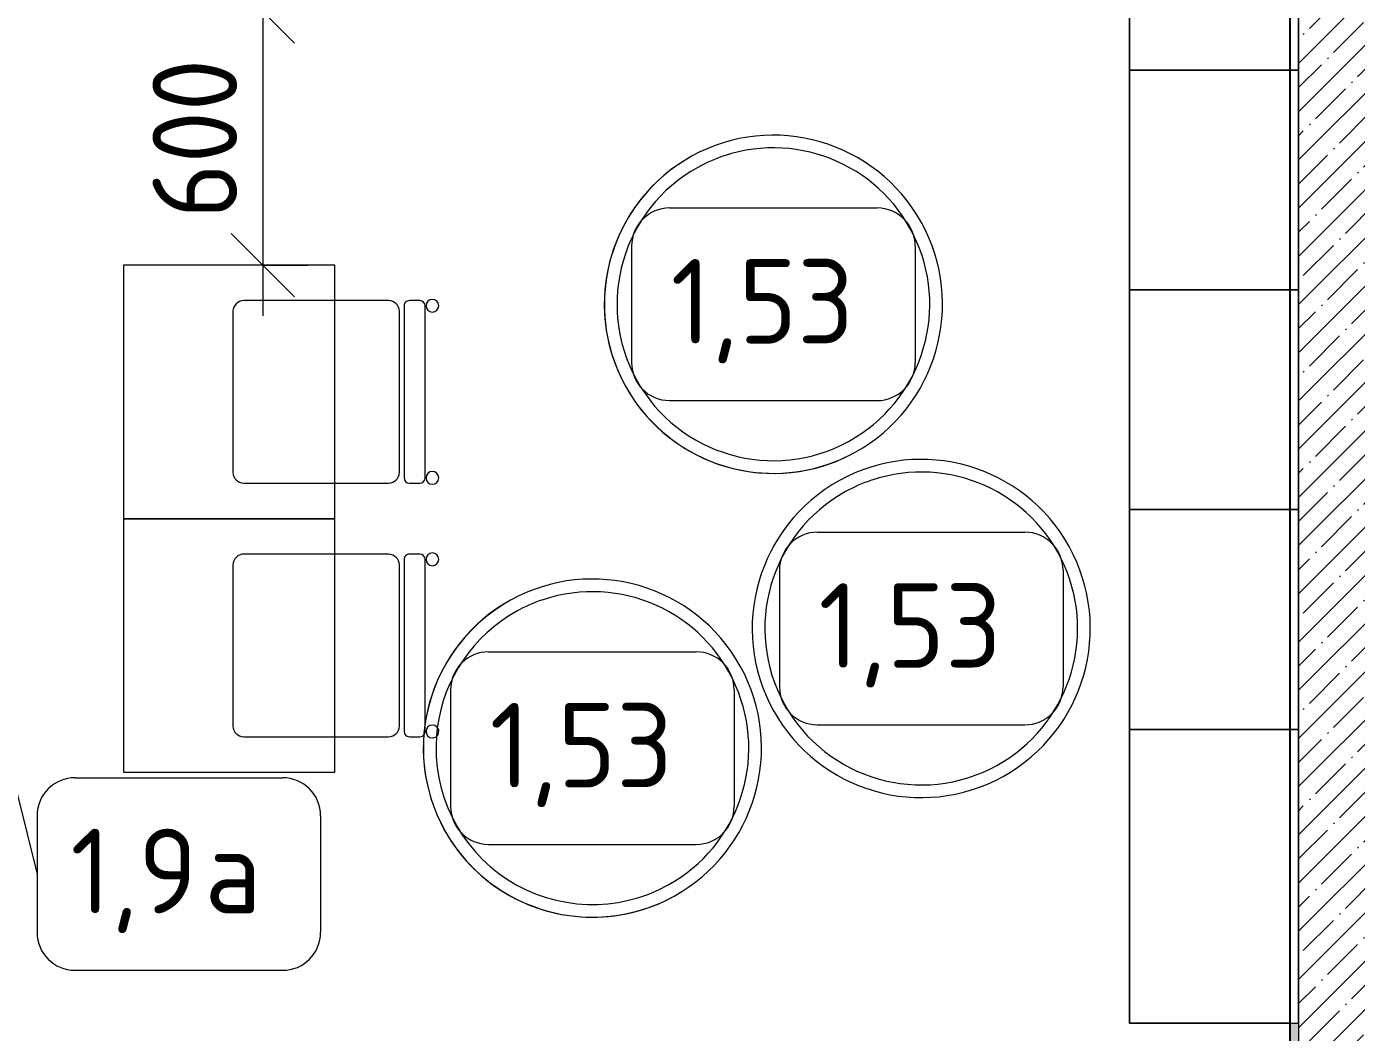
# Model space of a CAD drawing. Header units: millimetres. Extents: x 957 to 228198, y -8553 to 29000.
# Drawn here: x 52153 to 55299, y 505 to 2884 of the extents above; entities that cross this region are included whole.
import ezdxf

# ---------------------------------------------------------------- set-up
doc = ezdxf.new("R2010")
doc.units = ezdxf.units.MM
for name, color, linetype, lineweight in [('A-ANNO-DIMS', 7, 'Continuous', 9), ('A-ANNO-DIMS-100', 7, 'Continuous', 9), ('A-WALL', 7, 'Continuous', 9), ('I-FURN-IDEN', 7, 'Continuous', 9), ('I-WALL', 7, 'Continuous', 9)]:
    doc.layers.add(name, color=color, linetype=linetype, lineweight=lineweight)
doc.layers.add('A-WALL-FNSH-1', color=9, linetype='Continuous', lineweight=9, true_color=0x808080)
doc.layers.add('I-FURN-1', color=9, linetype='Continuous', lineweight=9, true_color=0x808080)
doc.styles.add('GOST Common_3', font='GOST_Common.ttf', dxfattribs={"height": 200})
doc.styles.add('ISOCPEUR_3', font='isocpeur.ttf', dxfattribs={"width": 0.9, "height": 200})
doc.dimstyles.new('ISO-2_0_0_9К_Средний_округл2_1', dxfattribs={"dimscale": 304.8, "dimtxt": 199.196235, "dimasz": 0.492126, "dimexe": 0.393701, "dimexo": 0, "dimgap": 0, "dimtad": 1, "dimdec": 0, "dimrnd": 10, "dimzin": 0, "dimdsep": 46, "dimtxsty": 'ISOCPEUR_3', "dimblk1": 'OBLIQUE', "dimblk2": 'OBLIQUE', "dimsah": 1, "dimcen": 0.09, "dimdle": 0.393701, "dimazin": 0, "dimtfac": 1, "dimtdec": 4, "dimtix": 1, "dimtmove": 0, "dimatfit": 3, "dimfxl": 1, "dimtvp": 1, "dimtolj": 1, "dimtzin": 0, "dimarcsym": 2})

# ---------------------------------------------------------------- blocks, each defined once
blk = doc.blocks.new('ПУФ - 1_53-V112-План расстановки мебели и оборудования 3 этажа в осях 12-23')
at = {"layer": 'I-FURN-1'}
for radius, start, end in [(400, 0, 180), (400, 30, 180), (370, 0, 180), (370, 0, 180), (400, 0, 30), (400, 180, 360), (400, 180, 0), (370, 180, 349.4118), (370, 180, 349.4118), (370, 349.5929, 0), (370, 349.5929, 360)]:
    blk.add_arc((0, 0), radius, start, end, dxfattribs=at)
blk = doc.blocks.new('ПУФ - 1_53-V115-План расстановки мебели и оборудования 3 этажа в осях 12-23')
at = {"layer": 'I-FURN-1'}
for radius, start, end in [(400, 0, 180), (400, 0, 180), (370, 0, 180), (370, 0, 180), (400, 180, 360), (400, 180, 0), (370, 180, 349.4118), (370, 180, 349.4118), (370, 349.5929, 0), (370, 349.5929, 360)]:
    blk.add_arc((0, 0), radius, start, end, dxfattribs=at)
blk = doc.blocks.new('ПУФ - 1_53-V116-План расстановки мебели и оборудования 3 этажа в осях 12-23')
at = {"layer": 'I-FURN-1'}
for radius, start, end in [(400, 0, 180), (400, 55.9845, 180), (370, 56.4222, 180), (370, 56.4222, 180), (400, 55.4599, 55.9845), (400, 54.3647, 55.3438), (400, 0, 54.3647), (370, 53.63, 56.3465), (370, 53.63, 56.3465), (370, 0, 53.63), (370, 0, 53.63), (400, 180, 360), (400, 180, 0), (370, 180, 349.4118), (370, 180, 349.4118), (370, 349.5929, 0), (370, 349.5929, 360)]:
    blk.add_arc((0, 0), radius, start, end, dxfattribs=at)
blk = doc.blocks.new('Стол базовый прямоугольный - 1_7а-25476368-План расстановки мебели и оборудования 3 этажа в осях 12-23')
at = {"layer": 'I-FURN-1'}
for p, q in [((250, 300), (-250, 300)), ((-250, 300), (-250, -300)), ((250, -300), (250, 300)), ((-250, -300), (250, -300))]:
    blk.add_line(p, q, dxfattribs=at)
blk = doc.blocks.new('Стул Breuer - 1_9а-V119-План расстановки мебели и оборудования 3 этажа в осях 12-23')
at = {"layer": 'I-FURN-1'}
for p, q in [((190.5, 241.3), (-190.5, 241.3)), ((-215.9, 215.9), (-215.9, 0)), ((215.9, 0), (215.9, 215.9)), ((-215.9, 0), (-215.9, -127)), ((215.9, -127), (215.9, 0)), ((-190.5, -152.4), (190.5, -152.4)), ((-215.9, -176.2), (-215.9, -200.8)), ((203.2, -163.5), (-203.2, -163.5)), ((215.9, -200.8), (215.9, -176.2)), ((-203.2, -213.5), (-196.4, -213.5)), ((-196.4, -213.5), (203.2, -213.5))]:
    blk.add_line(p, q, dxfattribs=at)
for centre, radius, start, end in [((-190.5, 215.9), 25.4, 90, 180), ((190.5, 215.9), 25.4, 45, 90), ((190.5, 215.9), 25.4, 15, 45), ((190.5, 215.9), 25.4, 0, 15), ((-190.5, -127), 25.4, 180, 270), ((190.5, -127), 25.4, 270, 360), ((-203.2, -176.2), 12.7, 90, 180), ((203.2, -176.2), 12.7, 360, 90), ((-203.5, -230.6), 15.1, 360, 180), ((-203.2, -200.8), 12.7, 180, 240), ((-203.2, -200.8), 12.7, 244.9085, 270), ((203.7, -230.6), 15.1, 360, 180), ((203.2, -200.8), 12.7, 270, 360), ((-203.5, -230.6), 15.1, 180, 195), ((-203.5, -230.6), 15.1, 195, 360), ((203.7, -230.6), 15.1, 180, 360)]:
    blk.add_arc(centre, radius, start, end, dxfattribs=at)
blk = doc.blocks.new('Стул Breuer - 1_9а-25403171-План расстановки мебели и оборудования 3 этажа в осях 12-23')
at = {"layer": 'I-FURN-1'}
for p, q in [((190.5, 241.3), (-190.5, 241.3)), ((-215.9, 215.9), (-215.9, 0)), ((215.9, 0), (215.9, 215.9)), ((-215.9, 0), (-215.9, -127)), ((215.9, -127), (215.9, 0)), ((-190.5, -152.4), (190.5, -152.4)), ((-215.9, -176.2), (-215.9, -200.8)), ((203.2, -163.5), (-203.2, -163.5)), ((215.9, -200.8), (215.9, -176.2)), ((-203.2, -213.5), (203.2, -213.5))]:
    blk.add_line(p, q, dxfattribs=at)
for centre, radius, start, end in [((-190.5, 215.9), 25.4, 90, 180), ((190.5, 215.9), 25.4, 0, 90), ((-190.5, -127), 25.4, 180, 270), ((190.5, -127), 25.4, 270, 360), ((-203.2, -176.2), 12.7, 90, 180), ((203.2, -176.2), 12.7, 360, 90), ((-203.5, -230.6), 15.1, 360, 180), ((-203.2, -200.8), 12.7, 180, 270), ((203.7, -230.6), 15.1, 360, 180), ((203.2, -200.8), 12.7, 270, 360), ((-203.5, -230.6), 15.1, 180, 360), ((203.7, -230.6), 15.1, 180, 360)]:
    blk.add_arc(centre, radius, start, end, dxfattribs=at)
blk = doc.blocks.new('шкаф 1_112 - шкаф 1_112-V213-План расстановки мебели и оборудования 3 этажа в осях 12-23')
at = {"layer": 'I-FURN-1'}
for p, q in [((-400, 6070), (-400, 0)), ((-400, 2775), (-400, 2255)), ((-400, 2255), (-400, 2775)), ((0, 2255), (0, 2775)), ((-20, 2255), (-400, 2255)), ((0, 2255), (-400, 2255)), ((-400, 2255), (-400, 1735)), ((-400, 1735), (-400, 2255)), ((-400, 2255), (-20, 2255)), ((-400, 2255), (0, 2255)), ((-20, 2255), (-400, 2255)), ((0, 1735), (0, 2255)), ((-20, 1735), (-400, 1735)), ((-400, 1735), (0, 1735)), ((-20, 1735), (-400, 1735)), ((0, 1735), (-400, 1735)), ((-400, 1735), (-400, 1215)), ((-400, 1215), (-400, 1735)), ((-400, 1735), (-20, 1735)), ((0, 1215), (0, 1735)), ((-20, 1215), (-400, 1215)), ((0, 1215), (-400, 1215)), ((-400, 1215), (-400, 695)), ((-400, 695), (-400, 1215)), ((-400, 1215), (-20, 1215)), ((-400, 1215), (0, 1215)), ((-20, 1215), (-400, 1215)), ((0, 695), (0, 1215)), ((-20, 695), (-400, 695)), ((-400, 695), (0, 695)), ((-20, 695), (-400, 695)), ((0, 695), (-400, 695)), ((-400, 695), (-400, 0)), ((-400, 0), (-400, 695)), ((-400, 695), (-20, 695)), ((0, 0), (0, 695)), ((-400, 0), (-20, 0)), ((-400, 0), (0, 0)), ((-20, 0), (-400, 0))]:
    blk.add_line(p, q, dxfattribs=at)
blk = doc.blocks.new('Марка_Мебель - В прямоуг_Balcon_Марка-25523697-План расстановки мебели и оборудования 3 этажа в осях 12-23')
at = {"layer": 'I-FURN-IDEN'}
for p, q in [((-2.455, 2.278), (2.455, 2.278)), ((-3.355, 1.378), (-3.355, -1.384)), ((3.355, 1.378), (3.355, -1.378)), ((-2.461, -2.278), (2.455, -2.278))]:
    blk.add_line(p, q, dxfattribs=at)
for centre, radius, start, end in [((-2.455, 1.378), 0.9, 90, 180), ((2.455, 1.378), 0.9, 0, 90), ((-2.461, -1.384), 0.893, 180, 270), ((2.455, -1.378), 0.9, 270, 0)]:
    blk.add_arc(centre, radius, start, end, dxfattribs=at)
blk = doc.blocks.new('DIMBLOCK26-План расстановки мебели и оборудования 3 этажа в осях 12-23')
at = {"layer": 'A-ANNO-DIMS-100'}
for p, q in [((52712.2, 3040.1), (52712.2, 2200.1)), ((52818.2, 2920.1), (52592.2, 2920.1)), ((52712.2, 2920.1), (52818.2, 2920.1)), ((52818.2, 2320.1), (52592.2, 2320.1)), ((52712.2, 2320.1), (52818.2, 2320.1))]:
    blk.add_line(p, q, dxfattribs=at)
at = {"layer": 'A-ANNO-DIMS-100', "lineweight": 20}
for p, q in [((52712.2, 2920.1), (52637.2, 2995.1)), ((52712.2, 2920.1), (52787.2, 2845.1)), ((52712.2, 2320.1), (52637.2, 2395.1)), ((52712.2, 2320.1), (52787.2, 2245.1))]:
    blk.add_line(p, q, dxfattribs=at)
at = {"layer": 'A-ANNO-DIMS-100', "color": 0, "insert": (52450.9, 2430.5), "char_height": 200, "width": 455.087, "attachment_point": 1, "rotation": 90, "line_spacing_factor": 1.149209, "style": 'ISOCPEUR_3'}
blk.add_mtext('600', dxfattribs=at)
blk = doc.blocks.new('_Oblique')
at = {"color": 0, "linetype": 'ByBlock', "lineweight": -2}
blk.add_line((-0.5, -0.5), (0.5, 0.5), dxfattribs=at)

msp = doc.modelspace()

# ---------------------------------------------------------------- hatches: boundary and pattern name
at = {"layer": 'I-WALL'}
h = msp.add_hatch(dxfattribs=at)
h.set_pattern_fill('FP_17', color=256, style=0, pattern_type=2)
h.set_pattern_definition([(45, (-10247.55, 0), (-57.02463, 57.02463), []), (45, (-10190.526, 0), (-57.02463, 57.02463), [100.806, -20.161, 3.353, -16.808])])
h.paths.add_polyline_path([(55162.4, 400), (55382.4, 400), (55382.4, 7400), (55162.4, 7400), (55162.4, 526.5)])
h = msp.add_hatch(dxfattribs=at)
h.set_pattern_fill('FP_68', color=256, style=0, pattern_type=2)
h.set_pattern_definition([(0, (-10247.55, 0), (121.92, 30.48), [10.058, -81.382, 10.058, -81.382, -487.68]), (0, (-10247.55, 0), (121.92, 30.48), [-182.88, 10.058, -172.822, 10.058, -81.382, -213.36]), (0, (-10247.55, 0), (121.92, 30.48), [-457.2, 10.058, -50.902, 10.058, -142.342]), (120, (-10201.83, 15.24), (-87.356454, 90.345817), [10.058, -81.382, 10.058, -81.382, -487.68]), (120, (-10201.83, 15.24), (-87.356454, 90.345817), [-182.88, 10.058, -172.822, 10.058, -81.382, -213.36]), (120, (-10201.83, 15.24), (-87.356454, 90.345817), [-457.2, 10.058, -50.902, 10.058, -142.342]), (240, (-10186.59, 76.2), (-34.563546, -120.825817), [10.058, -81.382, 10.058, -81.382, -487.68]), (240, (-10186.59, 76.2), (-34.563546, -120.825817), [-182.88, 10.058, -172.822, 10.058, -81.382, -213.36]), (240, (-10186.59, 76.2), (-34.563546, -120.825817), [-457.2, 10.058, -50.902, 10.058, -142.342])])
h.paths.add_polyline_path([(55162.4, 140), (55161.3, 526.5), (55142.4, 526.5), (55142.4, 140)])
h.paths.add_polyline_path([(55142.4, 6596.5), (55162.4, 6596.5), (55162.4, 7070), (55142.4, 7070), (55142.4, 6639.1)])

# ---------------------------------------------------------------- linework, layer by layer
at = {"layer": 'A-WALL'}
for p, q in [((55162.4, 7380), (55162.4, 140)), ((55142.4, 7049), (55142.4, 141))]:
    msp.add_line(p, q, dxfattribs=at)
at = {"layer": 'A-WALL-FNSH-1'}
msp.add_line((55141.4, 7049), (55141.4, 141), dxfattribs=at)
at = {"layer": 'I-FURN-IDEN'}
msp.add_line((52067.7, 1322.1), (52177.8, 879.4), dxfattribs=at)

# ---------------------------------------------------------------- block references
at = {"layer": 'I-FURN-1'}
for name, p in [('шкаф 1_112 - шкаф 1_112-V213-План расстановки мебели и оборудования 3 этажа в осях 12-23', (55162.4, 526.5)), ('Стол базовый прямоугольный - 1_7а-25476368-План расстановки мебели и оборудования 3 этажа в осях 12-23', (52632.5, 2020.1)), ('Стол базовый прямоугольный - 1_7а-25476368-План расстановки мебели и оборудования 3 этажа в осях 12-23', (52632.5, 1420.1))]:
    msp.add_blockref(name, p, dxfattribs=at)
for name, p, rotation in [('ПУФ - 1_53-V112-План расстановки мебели и оборудования 3 этажа в осях 12-23', (53920, 2227.3), 118.9499011641568), ('Стул Breuer - 1_9а-25403171-План расстановки мебели и оборудования 3 этажа в осях 12-23', (52882.5, 2020.1), 89.99999999999959), ('ПУФ - 1_53-V115-План расстановки мебели и оборудования 3 этажа в осях 12-23', (54269.8, 1460.3), 118.9499011641568), ('ПУФ - 1_53-V116-План расстановки мебели и оборудования 3 этажа в осях 12-23', (53491.7, 1177.3), 118.9499011641568), ('Стул Breuer - 1_9а-V119-План расстановки мебели и оборудования 3 этажа в осях 12-23', (52882.5, 1420.1), 89.99999999999959)]:
    msp.add_blockref(name, p, dxfattribs=dict(at, rotation=rotation))
at = {"layer": 'I-FURN-IDEN', "xscale": 99.99999999999993, "yscale": 99.99999999999993, "zscale": 99.99999999999993}
for p in [(53920, 2227.3), (54269.8, 1460.3), (53491.7, 1177.3), (52513.2, 879.4)]:
    msp.add_blockref('Марка_Мебель - В прямоуг_Balcon_Марка-25523697-План расстановки мебели и оборудования 3 этажа в осях 12-23', p, dxfattribs=at)

# ---------------------------------------------------------------- texts
at = {"layer": 'I-FURN-IDEN', "char_height": 200, "attachment_point": 1, "style": 'GOST Common_3'}
for s, insert, width in [('1,53', (53677, 2334.3), 553.164), ('1,53', (54026.8, 1567.3), 553.164), ('1,53', (53248.7, 1284.3), 553.164), ('1,9', (52256.7, 986.5), 384.81), ('\\fGOST Common|b0|i0|c204|p34|;а', (52574.2, 986.5), 200.422)]:
    msp.add_mtext(s, dxfattribs=dict(at, insert=insert, width=width))

# ---------------------------------------------------------------- dimensions: what is measured, and where the dimension line sits
at = {"layer": 'A-ANNO-DIMS'}
dim = msp.add_linear_dim(base=(52712.2, 2320.1), p1=(52818.2, 2920.1), p2=(52818.2, 2320.1), angle=90, dimstyle='ISO-2_0_0_9К_Средний_округл2_1', override={"dimpost": '<>', "dimfxl": 600}, dxfattribs=at)
dim.commit()
dim.dimension.update_dxf_attribs({"geometry": 'DIMBLOCK26-План расстановки мебели и оборудования 3 этажа в осях 12-23', "text_midpoint": (52612.2, 2620.1)})

doc.saveas('drawing.dxf')
